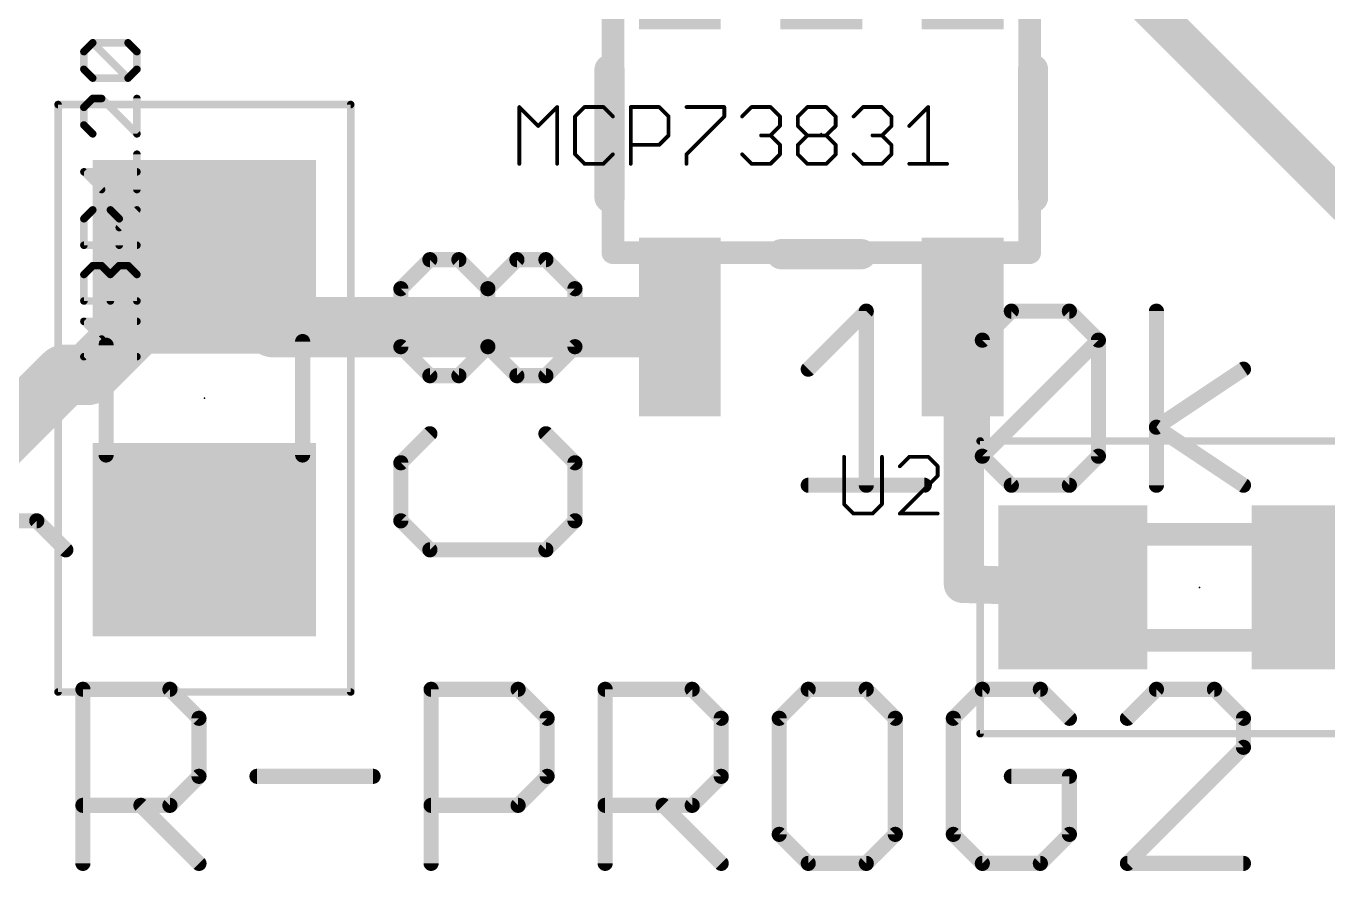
# Model space of a CAD drawing. Extents: x -14.3 to 43.3, y 12 to 70.9.
# Drawn here: x 20.57 to 29.31, y 49.4 to 55.08 of the extents above; entities that cross this region are included whole.
import ezdxf

# ---------------------------------------------------------------- set-up
doc = ezdxf.new("R2010")
doc.units = 0
for name, color, linetype in [('1', 22, 'CONTINUOUS'), ('21', 253, 'CONTINUOUS'), ('23', 7, 'CONTINUOUS'), ('25', 253, 'CONTINUOUS'), ('27', 253, 'CONTINUOUS'), ('39', 22, 'CONTINUOUS'), ('51', 253, 'CONTINUOUS')]:
    doc.layers.add(name, color=color, linetype=linetype)

# ---------------------------------------------------------------- blocks, each defined once
blk = doc.blocks.new('RECT')
blk.add_solid([(-0.5, -0.5), (0.5, -0.5), (-0.5, 0.5), (0.5, 0.5)])

msp = doc.modelspace()

# ---------------------------------------------------------------- linework, layer by layer
at = {"layer": '1'}
for points, const_width in [([(27.6559, 55.6561), (29.464, 53.848)], 0.254), ([(20.9798, 52.7352), (21.764, 53.5194)], 0.4064), ([(21.764, 53.5194), (21.764, 53.528)], 0.4064), ([(22.2275, 53.0559), (21.764, 53.5194)], 0.4064), ([(24.958, 53.0559), (22.2275, 53.0559)], 0.4064), ([(26.858, 53.0559), (26.858, 51.33)], 0.254), ([(20.3414, 52.252), (20.8246, 52.7352)], 0.4064), ([(20.8246, 52.7352), (20.9798, 52.7352)], 0.4064), ([(26.858, 51.33), (27.598, 51.308)], 0.254)]:
    msp.add_lwpolyline(points, dxfattribs=dict(at, const_width=const_width))
for points, const_width in [([(21.8656, 53.528, 1), (21.6624, 53.528)], 0.2032), ([(21.8358, 53.5912, 1), (21.6922, 53.4475)], 0.2032), ([(21.8358, 53.4475, 1), (21.6922, 53.5912)], 0.2032), ([(21.6624, 53.5194, 1), (21.8656, 53.5194)], 0.2032), ([(22.2275, 53.1575, 1), (22.2275, 52.9543)], 0.2032), ([(22.1556, 52.9841, 1), (22.2993, 53.1277)], 0.2032), ([(24.958, 52.9543, 1), (24.958, 53.1575)], 0.2032), ([(26.9215, 53.0559, 1), (26.7945, 53.0559)], 0.127), ([(20.8246, 52.8368, 1), (20.8246, 52.6336)], 0.2032), ([(20.8965, 52.6634, 1), (20.7528, 52.807)], 0.2032), ([(20.9798, 52.6336, 1), (20.9798, 52.8368)], 0.2032), ([(20.908, 52.807, 1), (21.0517, 52.6634)], 0.2032), ([(26.8599, 51.3935, 1), (26.8561, 51.2665)], 0.127), ([(27.5961, 51.2445, 1), (27.5999, 51.3715)], 0.127), ([(26.7945, 51.33, 1), (26.9215, 51.33)], 0.127)]:
    msp.add_lwpolyline(points, format="xyb", dxfattribs=dict(at, const_width=const_width))
at = {"layer": '21', "const_width": 0.2032}
for points in [[(24.4856, 53.9266), (24.4856, 54.7854)], [(27.3304, 54.7854), (27.3304, 53.9266)], [(26.1764, 53.5456), (25.6396, 53.5456)]]:
    msp.add_lwpolyline(points, dxfattribs=at)
at = {"layer": '21', "const_width": 0.1016}
for points in [[(24.5364, 54.7854, 1), (24.4348, 54.7854)], [(27.3812, 54.7854, 1), (27.2796, 54.7854)], [(24.4348, 53.9266, 1), (24.5364, 53.9266)], [(27.2796, 53.9266, 1), (27.3812, 53.9266)], [(25.6396, 53.5964, 1), (25.6396, 53.4948)], [(26.1764, 53.4948, 1), (26.1764, 53.5964)]]:
    msp.add_lwpolyline(points, format="xyb", dxfattribs=at)
at = {"layer": '23'}
for p in [(25.908, 54.356), (21.764, 52.578), (28.448, 51.308)]:
    msp.add_point(p, dxfattribs=at)
at = {"layer": '25'}
for points, const_width in [([(23.0838, 53.3141), (23.2787, 53.509)], 0.1016), ([(23.2787, 53.509), (23.4736, 53.509)], 0.1016), ([(23.4736, 53.509), (23.6685, 53.3141)], 0.1016), ([(23.6685, 53.3141), (23.8634, 53.509)], 0.1016), ([(23.8634, 53.509), (24.0583, 53.509)], 0.1016), ([(24.0583, 53.509), (24.2532, 53.3141)], 0.1016), ([(23.0838, 52.9243), (23.0838, 53.3141)], 0.1016), ([(23.6685, 52.9243), (23.6685, 53.3141)], 0.1016), ([(24.2532, 53.3141), (24.2532, 52.9243)], 0.1016), ([(23.2787, 52.7294), (23.0838, 52.9243)], 0.1016), ([(23.6685, 52.9243), (23.4736, 52.7294)], 0.1016), ([(23.8634, 52.7294), (23.6685, 52.9243)], 0.1016), ([(24.2532, 52.9243), (24.0583, 52.7294)], 0.1016), ([(23.4736, 52.7294), (23.2787, 52.7294)], 0.1016), ([(24.0583, 52.7294), (23.8634, 52.7294)], 0.1016), ([(23.2787, 52.3396), (23.0838, 52.1447)], 0.1016), ([(24.2532, 52.1447), (24.0583, 52.3396)], 0.1016), ([(23.0838, 52.1447), (23.0838, 51.7549)], 0.1016), ([(24.2532, 51.7549), (24.2532, 52.1447)], 0.1016), ([(26.0613, 52.1846), (26.0613, 51.8669)], 0.0254), ([(26.3155, 51.8669), (26.3155, 52.1846)], 0.0254), ([(26.499, 52.1846), (26.4355, 52.1211)], 0.0254), ([(26.6262, 52.1846), (26.499, 52.1846)], 0.0254), ([(26.6897, 52.1211), (26.6262, 52.1846)], 0.0254), ([(26.6897, 52.0575), (26.6897, 52.1211)], 0.0254), ([(26.4355, 51.8033), (26.6897, 52.0575)], 0.0254), ([(26.0613, 51.8669), (26.1248, 51.8033)], 0.0254), ([(26.2519, 51.8033), (26.3155, 51.8669)], 0.0254), ([(23.0838, 51.7549), (23.2787, 51.56)], 0.1016), ([(24.0583, 51.56), (24.2532, 51.7549)], 0.1016), ([(26.1248, 51.8033), (26.2519, 51.8033)], 0.0254), ([(26.6897, 51.8033), (26.4355, 51.8033)], 0.0254), ([(23.2787, 51.56), (24.0583, 51.56)], 0.1016), ([(20.948, 49.4538), (20.948, 50.6232)], 0.1016), ([(20.948, 50.6232), (21.5327, 50.6232)], 0.1016), ([(21.5327, 50.6232), (21.7276, 50.4283)], 0.1016), ([(23.2868, 49.4538), (23.2868, 50.6232)], 0.1016), ([(23.2868, 50.6232), (23.8715, 50.6232)], 0.1016), ([(23.8715, 50.6232), (24.0664, 50.4283)], 0.1016), ([(24.4562, 49.4538), (24.4562, 50.6232)], 0.1016), ([(24.4562, 50.6232), (25.0409, 50.6232)], 0.1016), ([(25.0409, 50.6232), (25.2358, 50.4283)], 0.1016), ([(25.8205, 50.6232), (25.6256, 50.4283)], 0.1016), ([(26.2103, 50.6232), (25.8205, 50.6232)], 0.1016), ([(26.4052, 50.4283), (26.2103, 50.6232)], 0.1016), ([(26.9899, 50.6232), (26.795, 50.4283)], 0.1016), ([(27.3797, 50.6232), (26.9899, 50.6232)], 0.1016), ([(27.5746, 50.4283), (27.3797, 50.6232)], 0.1016), ([(28.1593, 50.6232), (27.9644, 50.4283)], 0.1016), ([(28.5491, 50.6232), (28.1593, 50.6232)], 0.1016), ([(28.744, 50.4283), (28.5491, 50.6232)], 0.1016), ([(21.7276, 50.4283), (21.7276, 50.0385)], 0.1016), ([(24.0664, 50.4283), (24.0664, 50.0385)], 0.1016), ([(25.2358, 50.4283), (25.2358, 50.0385)], 0.1016), ([(25.6256, 50.4283), (25.6256, 49.6487)], 0.1016), ([(26.4052, 49.6487), (26.4052, 50.4283)], 0.1016), ([(26.795, 50.4283), (26.795, 49.6487)], 0.1016), ([(28.744, 50.2334), (28.744, 50.4283)], 0.1016), ([(27.9644, 49.4538), (28.744, 50.2334)], 0.1016), ([(21.7276, 50.0385), (21.5327, 49.8436)], 0.1016), ([(22.1174, 50.0385), (22.897, 50.0385)], 0.1016), ([(24.0664, 50.0385), (23.8715, 49.8436)], 0.1016), ([(25.2358, 50.0385), (25.0409, 49.8436)], 0.1016), ([(27.5746, 50.0385), (27.1848, 50.0385)], 0.1016), ([(27.5746, 49.6487), (27.5746, 50.0385)], 0.1016), ([(21.5327, 49.8436), (20.948, 49.8436)], 0.1016), ([(21.3378, 49.8436), (21.7276, 49.4538)], 0.1016), ([(23.8715, 49.8436), (23.2868, 49.8436)], 0.1016), ([(25.0409, 49.8436), (24.4562, 49.8436)], 0.1016), ([(24.846, 49.8436), (25.2358, 49.4538)], 0.1016), ([(25.6256, 49.6487), (25.8205, 49.4538)], 0.1016), ([(26.2103, 49.4538), (26.4052, 49.6487)], 0.1016), ([(26.795, 49.6487), (26.9899, 49.4538)], 0.1016), ([(27.3797, 49.4538), (27.5746, 49.6487)], 0.1016), ([(25.8205, 49.4538), (26.2103, 49.4538)], 0.1016), ([(26.9899, 49.4538), (27.3797, 49.4538)], 0.1016), ([(28.744, 49.4538), (27.9644, 49.4538)], 0.1016)]:
    msp.add_lwpolyline(points, dxfattribs=dict(at, const_width=const_width))
for points, const_width in [([(23.2787, 53.5344, 1), (23.2787, 53.4836)], 0.0508), ([(23.2967, 53.491, 1), (23.2607, 53.527)], 0.0508), ([(23.4916, 53.527, 1), (23.4556, 53.491)], 0.0508), ([(23.4736, 53.4836, 1), (23.4736, 53.5344)], 0.0508), ([(23.8634, 53.5344, 1), (23.8634, 53.4836)], 0.0508), ([(23.8814, 53.491, 1), (23.8454, 53.527)], 0.0508), ([(24.0763, 53.527, 1), (24.0403, 53.491)], 0.0508), ([(24.0583, 53.4836, 1), (24.0583, 53.5344)], 0.0508), ([(23.0658, 53.3321, 1), (23.1018, 53.2961)], 0.0508), ([(23.1092, 53.3141, 1), (23.0584, 53.3141)], 0.0508), ([(23.6505, 53.3321, 1), (23.6865, 53.2961)], 0.0508), ([(23.6939, 53.3141, 1), (23.6431, 53.3141)], 0.0508), ([(23.6505, 53.2961, 1), (23.6865, 53.3321)], 0.0508), ([(24.2786, 53.3141, 1), (24.2278, 53.3141)], 0.0508), ([(24.2352, 53.2961, 1), (24.2712, 53.3321)], 0.0508), ([(23.1018, 52.9423, 1), (23.0658, 52.9063)], 0.0508), ([(23.0584, 52.9243, 1), (23.1092, 52.9243)], 0.0508), ([(23.6865, 52.9423, 1), (23.6505, 52.9063)], 0.0508), ([(23.6431, 52.9243, 1), (23.6939, 52.9243)], 0.0508), ([(23.6865, 52.9063, 1), (23.6505, 52.9423)], 0.0508), ([(24.2278, 52.9243, 1), (24.2786, 52.9243)], 0.0508), ([(24.2712, 52.9063, 1), (24.2352, 52.9423)], 0.0508), ([(23.2787, 52.7548, 1), (23.2787, 52.704)], 0.0508), ([(23.2607, 52.7114, 1), (23.2967, 52.7474)], 0.0508), ([(23.4556, 52.7474, 1), (23.4916, 52.7114)], 0.0508), ([(23.4736, 52.704, 1), (23.4736, 52.7548)], 0.0508), ([(23.8634, 52.7548, 1), (23.8634, 52.704)], 0.0508), ([(23.8454, 52.7114, 1), (23.8814, 52.7474)], 0.0508), ([(24.0403, 52.7474, 1), (24.0763, 52.7114)], 0.0508), ([(24.0583, 52.704, 1), (24.0583, 52.7548)], 0.0508), ([(23.2967, 52.3216, 1), (23.2607, 52.3576)], 0.0508), ([(24.0763, 52.3576, 1), (24.0403, 52.3216)], 0.0508), ([(23.0658, 52.1627, 1), (23.1018, 52.1267)], 0.0508), ([(23.1092, 52.1447, 1), (23.0584, 52.1447)], 0.0508), ([(24.2786, 52.1447, 1), (24.2278, 52.1447)], 0.0508), ([(24.2352, 52.1267, 1), (24.2712, 52.1627)], 0.0508), ([(26.0676, 52.1846, 1), (26.0549, 52.1846)], 0.0127), ([(26.3219, 52.1846, 1), (26.3091, 52.1846)], 0.0127), ([(26.431, 52.1256, 1), (26.44, 52.1166)], 0.0127), ([(26.499, 52.191, 1), (26.499, 52.1783)], 0.0127), ([(26.5035, 52.1801, 1), (26.4946, 52.1891)], 0.0127), ([(26.6306, 52.1891, 1), (26.6217, 52.1801)], 0.0127), ([(26.6262, 52.1783, 1), (26.6262, 52.191)], 0.0127), ([(26.6961, 52.1211, 1), (26.6834, 52.1211)], 0.0127), ([(26.6852, 52.1166, 1), (26.6942, 52.1256)], 0.0127), ([(26.6834, 52.0575, 1), (26.6961, 52.0575)], 0.0127), ([(26.6942, 52.053, 1), (26.6852, 52.062)], 0.0127), ([(26.0658, 51.8713, 1), (26.0568, 51.8624)], 0.0127), ([(26.0549, 51.8669, 1), (26.0676, 51.8669)], 0.0127), ([(26.3091, 51.8669, 1), (26.3219, 51.8669)], 0.0127), ([(26.32, 51.8624, 1), (26.311, 51.8713)], 0.0127), ([(23.1018, 51.7729, 1), (23.0658, 51.7369)], 0.0508), ([(23.0584, 51.7549, 1), (23.1092, 51.7549)], 0.0508), ([(24.2278, 51.7549, 1), (24.2786, 51.7549)], 0.0508), ([(24.2712, 51.7369, 1), (24.2352, 51.7729)], 0.0508), ([(26.1248, 51.8096, 1), (26.1248, 51.797)], 0.0127), ([(26.1203, 51.7988, 1), (26.1293, 51.8078)], 0.0127), ([(26.2475, 51.8078, 1), (26.2564, 51.7988)], 0.0127), ([(26.2519, 51.797, 1), (26.2519, 51.8096)], 0.0127), ([(26.4355, 51.8096, 1), (26.4355, 51.797)], 0.0127), ([(26.431, 51.8078, 1), (26.44, 51.7988)], 0.0127), ([(26.6897, 51.797, 1), (26.6897, 51.8096)], 0.0127), ([(23.2787, 51.5854, 1), (23.2787, 51.5346)], 0.0508), ([(23.2607, 51.542, 1), (23.2967, 51.578)], 0.0508), ([(24.0403, 51.578, 1), (24.0763, 51.542)], 0.0508), ([(24.0583, 51.5346, 1), (24.0583, 51.5854)], 0.0508), ([(20.9734, 50.6232, 1), (20.9226, 50.6232)], 0.0508), ([(20.948, 50.6486, 1), (20.948, 50.5978)], 0.0508), ([(21.5507, 50.6412, 1), (21.5147, 50.6052)], 0.0508), ([(21.5327, 50.5978, 1), (21.5327, 50.6486)], 0.0508), ([(23.3122, 50.6232, 1), (23.2614, 50.6232)], 0.0508), ([(23.2868, 50.6486, 1), (23.2868, 50.5978)], 0.0508), ([(23.8895, 50.6412, 1), (23.8535, 50.6052)], 0.0508), ([(23.8715, 50.5978, 1), (23.8715, 50.6486)], 0.0508), ([(24.4816, 50.6232, 1), (24.4308, 50.6232)], 0.0508), ([(24.4562, 50.6486, 1), (24.4562, 50.5978)], 0.0508), ([(25.0589, 50.6412, 1), (25.0229, 50.6052)], 0.0508), ([(25.0409, 50.5978, 1), (25.0409, 50.6486)], 0.0508), ([(25.8205, 50.6486, 1), (25.8205, 50.5978)], 0.0508), ([(25.8385, 50.6052, 1), (25.8025, 50.6412)], 0.0508), ([(26.2283, 50.6412, 1), (26.1923, 50.6052)], 0.0508), ([(26.2103, 50.5978, 1), (26.2103, 50.6486)], 0.0508), ([(26.9899, 50.6486, 1), (26.9899, 50.5978)], 0.0508), ([(27.0078, 50.6052, 1), (26.9719, 50.6412)], 0.0508), ([(27.3976, 50.6412, 1), (27.3617, 50.6052)], 0.0508), ([(27.3797, 50.5978, 1), (27.3797, 50.6486)], 0.0508), ([(28.1593, 50.6486, 1), (28.1593, 50.5978)], 0.0508), ([(28.1772, 50.6052, 1), (28.1413, 50.6412)], 0.0508), ([(28.567, 50.6412, 1), (28.5311, 50.6052)], 0.0508), ([(28.5491, 50.5978, 1), (28.5491, 50.6486)], 0.0508), ([(21.753, 50.4283, 1), (21.7022, 50.4283)], 0.0508), ([(21.7096, 50.4103, 1), (21.7456, 50.4463)], 0.0508), ([(24.0918, 50.4283, 1), (24.041, 50.4283)], 0.0508), ([(24.0484, 50.4103, 1), (24.0844, 50.4463)], 0.0508), ([(25.2612, 50.4283, 1), (25.2104, 50.4283)], 0.0508), ([(25.2178, 50.4103, 1), (25.2538, 50.4463)], 0.0508), ([(25.6076, 50.4463, 1), (25.6436, 50.4103)], 0.0508), ([(25.651, 50.4283, 1), (25.6002, 50.4283)], 0.0508), ([(26.4306, 50.4283, 1), (26.3798, 50.4283)], 0.0508), ([(26.3872, 50.4103, 1), (26.4232, 50.4463)], 0.0508), ([(26.777, 50.4463, 1), (26.813, 50.4103)], 0.0508), ([(26.8204, 50.4283, 1), (26.7696, 50.4283)], 0.0508), ([(27.5566, 50.4103, 1), (27.5925, 50.4463)], 0.0508), ([(27.9464, 50.4463, 1), (27.9823, 50.4103)], 0.0508), ([(28.7694, 50.4283, 1), (28.7186, 50.4283)], 0.0508), ([(28.726, 50.4103, 1), (28.7619, 50.4463)], 0.0508), ([(28.7186, 50.2334, 1), (28.7694, 50.2334)], 0.0508), ([(28.7619, 50.2154, 1), (28.726, 50.2514)], 0.0508), ([(21.7022, 50.0385, 1), (21.753, 50.0385)], 0.0508), ([(21.7456, 50.0205, 1), (21.7096, 50.0565)], 0.0508), ([(22.1174, 50.0639, 1), (22.1174, 50.0131)], 0.0508), ([(22.897, 50.0131, 1), (22.897, 50.0639)], 0.0508), ([(24.041, 50.0385, 1), (24.0918, 50.0385)], 0.0508), ([(24.0844, 50.0205, 1), (24.0484, 50.0565)], 0.0508), ([(25.2104, 50.0385, 1), (25.2612, 50.0385)], 0.0508), ([(25.2538, 50.0205, 1), (25.2178, 50.0565)], 0.0508), ([(27.1848, 50.0639, 1), (27.1848, 50.0131)], 0.0508), ([(27.6, 50.0385, 1), (27.5492, 50.0385)], 0.0508), ([(27.5746, 50.0131, 1), (27.5746, 50.0639)], 0.0508), ([(20.948, 49.869, 1), (20.948, 49.8182)], 0.0508), ([(21.3558, 49.8616, 1), (21.3198, 49.8256)], 0.0508), ([(21.5147, 49.8616, 1), (21.5507, 49.8256)], 0.0508), ([(21.5327, 49.8182, 1), (21.5327, 49.869)], 0.0508), ([(23.2868, 49.869, 1), (23.2868, 49.8182)], 0.0508), ([(23.8535, 49.8616, 1), (23.8895, 49.8256)], 0.0508), ([(23.8715, 49.8182, 1), (23.8715, 49.869)], 0.0508), ([(24.4562, 49.869, 1), (24.4562, 49.8182)], 0.0508), ([(24.864, 49.8616, 1), (24.828, 49.8256)], 0.0508), ([(25.0229, 49.8616, 1), (25.0589, 49.8256)], 0.0508), ([(25.0409, 49.8182, 1), (25.0409, 49.869)], 0.0508), ([(25.6436, 49.6667, 1), (25.6076, 49.6307)], 0.0508), ([(26.4232, 49.6307, 1), (26.3872, 49.6667)], 0.0508), ([(26.813, 49.6667, 1), (26.777, 49.6307)], 0.0508), ([(27.5925, 49.6307, 1), (27.5566, 49.6667)], 0.0508), ([(25.6002, 49.6487, 1), (25.651, 49.6487)], 0.0508), ([(26.3798, 49.6487, 1), (26.4306, 49.6487)], 0.0508), ([(26.7696, 49.6487, 1), (26.8204, 49.6487)], 0.0508), ([(27.5492, 49.6487, 1), (27.6, 49.6487)], 0.0508), ([(25.8205, 49.4792, 1), (25.8205, 49.4284)], 0.0508), ([(26.2103, 49.4284, 1), (26.2103, 49.4792)], 0.0508), ([(26.9899, 49.4792, 1), (26.9899, 49.4284)], 0.0508), ([(27.3797, 49.4284, 1), (27.3797, 49.4792)], 0.0508), ([(27.9644, 49.4792, 1), (27.9644, 49.4284)], 0.0508), ([(28.744, 49.4284, 1), (28.744, 49.4792)], 0.0508), ([(20.9226, 49.4538, 1), (20.9734, 49.4538)], 0.0508), ([(21.7096, 49.4358, 1), (21.7456, 49.4718)], 0.0508), ([(23.2614, 49.4538, 1), (23.3122, 49.4538)], 0.0508), ([(24.4308, 49.4538, 1), (24.4816, 49.4538)], 0.0508), ([(25.2178, 49.4358, 1), (25.2538, 49.4718)], 0.0508), ([(25.8025, 49.4358, 1), (25.8385, 49.4718)], 0.0508), ([(26.1923, 49.4718, 1), (26.2283, 49.4358)], 0.0508), ([(26.9719, 49.4358, 1), (27.0078, 49.4718)], 0.0508), ([(27.3617, 49.4718, 1), (27.3976, 49.4358)], 0.0508), ([(27.9464, 49.4718, 1), (27.9823, 49.4358)], 0.0508)]:
    msp.add_lwpolyline(points, format="xyb", dxfattribs=dict(at, const_width=const_width))
at = {"layer": '27'}
for points, const_width in [([(20.9547, 54.9064), (21.014, 54.9657)], 0.0508), ([(20.9547, 54.7877), (20.9547, 54.9064)], 0.0508), ([(21.014, 54.9657), (21.2513, 54.9657)], 0.0508), ([(21.2513, 54.7284), (21.014, 54.9657)], 0.0508), ([(21.2513, 54.9657), (21.3106, 54.9064)], 0.0508), ([(21.3106, 54.9064), (21.3106, 54.7877)], 0.0508), ([(21.014, 54.7284), (20.9547, 54.7877)], 0.0508), ([(21.2513, 54.7284), (21.014, 54.7284)], 0.0508), ([(21.3106, 54.7877), (21.2513, 54.7284)], 0.0508), ([(21.014, 54.5915), (20.9547, 54.5322)], 0.0508), ([(21.0733, 54.5915), (21.014, 54.5915)], 0.0508), ([(21.3106, 54.3542), (21.0733, 54.5915)], 0.0508), ([(21.3106, 54.5915), (21.3106, 54.3542)], 0.0508), ([(20.9547, 54.5322), (20.9547, 54.4135)], 0.0508), ([(23.8795, 54.1528), (23.8795, 54.5341)], 0.0254), ([(23.8795, 54.5341), (24.0066, 54.407)], 0.0254), ([(24.0066, 54.407), (24.1338, 54.5341)], 0.0254), ([(24.1338, 54.5341), (24.1338, 54.1528)], 0.0254), ([(24.3173, 54.5341), (24.2537, 54.4706)], 0.0254), ([(24.4444, 54.5341), (24.3173, 54.5341)], 0.0254), ([(24.508, 54.4706), (24.4444, 54.5341)], 0.0254), ([(24.628, 54.1528), (24.628, 54.5341)], 0.0254), ([(24.628, 54.5341), (24.8186, 54.5341)], 0.0254), ([(24.8186, 54.5341), (24.8822, 54.4706)], 0.0254), ([(25.0022, 54.5341), (25.2564, 54.5341)], 0.0254), ([(25.2564, 54.5341), (25.2564, 54.4706)], 0.0254), ([(25.3764, 54.4706), (25.4399, 54.5341)], 0.0254), ([(25.4399, 54.5341), (25.567, 54.5341)], 0.0254), ([(25.567, 54.5341), (25.6306, 54.4706)], 0.0254), ([(25.7506, 54.4706), (25.8141, 54.5341)], 0.0254), ([(25.8141, 54.5341), (25.9412, 54.5341)], 0.0254), ([(25.9412, 54.5341), (26.0048, 54.4706)], 0.0254), ([(26.1248, 54.4706), (26.1883, 54.5341)], 0.0254), ([(26.1883, 54.5341), (26.3154, 54.5341)], 0.0254), ([(26.3154, 54.5341), (26.379, 54.4706)], 0.0254), ([(26.499, 54.407), (26.6261, 54.5341)], 0.0254), ([(26.6261, 54.5341), (26.6261, 54.1528)], 0.0254), ([(20.9547, 54.4135), (21.014, 54.3542)], 0.0508), ([(24.2537, 54.4706), (24.2537, 54.2164)], 0.0254), ([(24.8822, 54.4706), (24.8822, 54.3435)], 0.0254), ([(25.2564, 54.4706), (25.0022, 54.2164)], 0.0254), ([(25.6306, 54.407), (25.567, 54.3435)], 0.0254), ([(25.6306, 54.4706), (25.6306, 54.407)], 0.0254), ([(25.7506, 54.407), (25.7506, 54.4706)], 0.0254), ([(25.8141, 54.3435), (25.7506, 54.407)], 0.0254), ([(26.0048, 54.407), (25.9412, 54.3435)], 0.0254), ([(26.0048, 54.4706), (26.0048, 54.407)], 0.0254), ([(26.379, 54.407), (26.3154, 54.3435)], 0.0254), ([(26.379, 54.4706), (26.379, 54.407)], 0.0254), ([(24.8822, 54.3435), (24.8186, 54.2799)], 0.0254), ([(25.567, 54.3435), (25.5035, 54.3435)], 0.0254), ([(25.567, 54.3435), (25.6306, 54.2799)], 0.0254), ([(25.7506, 54.2799), (25.8141, 54.3435)], 0.0254), ([(25.8141, 54.3435), (25.9412, 54.3435)], 0.0254), ([(25.9412, 54.3435), (26.0048, 54.2799)], 0.0254), ([(26.3154, 54.3435), (26.2519, 54.3435)], 0.0254), ([(26.3154, 54.3435), (26.379, 54.2799)], 0.0254), ([(21.3106, 53.98), (21.3106, 54.2173)], 0.0508), ([(24.2537, 54.2164), (24.3173, 54.1528)], 0.0254), ([(24.4444, 54.1528), (24.508, 54.2164)], 0.0254), ([(24.8186, 54.2799), (24.628, 54.2799)], 0.0254), ([(25.0022, 54.2164), (25.0022, 54.1528)], 0.0254), ([(25.4399, 54.1528), (25.3764, 54.2164)], 0.0254), ([(25.6306, 54.2164), (25.567, 54.1528)], 0.0254), ([(25.6306, 54.2799), (25.6306, 54.2164)], 0.0254), ([(25.7506, 54.2164), (25.7506, 54.2799)], 0.0254), ([(25.8141, 54.1528), (25.7506, 54.2164)], 0.0254), ([(26.0048, 54.2164), (25.9412, 54.1528)], 0.0254), ([(26.0048, 54.2799), (26.0048, 54.2164)], 0.0254), ([(26.1883, 54.1528), (26.1248, 54.2164)], 0.0254), ([(26.379, 54.2164), (26.3154, 54.1528)], 0.0254), ([(26.379, 54.2799), (26.379, 54.2164)], 0.0254), ([(24.3173, 54.1528), (24.4444, 54.1528)], 0.0254), ([(25.567, 54.1528), (25.4399, 54.1528)], 0.0254), ([(25.9412, 54.1528), (25.8141, 54.1528)], 0.0254), ([(26.3154, 54.1528), (26.1883, 54.1528)], 0.0254), ([(26.499, 54.1528), (26.7532, 54.1528)], 0.0254), ([(21.0733, 53.98), (20.9547, 54.0987)], 0.0508), ([(20.9547, 54.0987), (21.3106, 54.0987)], 0.0508), ([(20.9547, 53.7838), (21.014, 53.8431)], 0.0508), ([(20.9547, 53.6058), (20.9547, 53.7838)], 0.0508), ([(21.014, 53.8431), (21.1327, 53.8431)], 0.0508), ([(21.1327, 53.8431), (21.192, 53.7838)], 0.0508), ([(21.192, 53.7244), (21.3106, 53.8431)], 0.0508), ([(21.192, 53.7838), (21.192, 53.6058)], 0.0508), ([(21.3106, 53.6058), (20.9547, 53.6058)], 0.0508), ([(20.9547, 53.4096), (21.014, 53.4689)], 0.0508), ([(21.014, 53.4689), (21.0733, 53.4689)], 0.0508), ([(21.0733, 53.4689), (21.1327, 53.4096)], 0.0508), ([(21.1327, 53.4096), (21.192, 53.4689)], 0.0508), ([(21.192, 53.4689), (21.2513, 53.4689)], 0.0508), ([(21.2513, 53.4689), (21.3106, 53.4096)], 0.0508), ([(20.9547, 53.2316), (20.9547, 53.4096)], 0.0508), ([(21.1327, 53.2316), (21.1327, 53.4096)], 0.0508), ([(21.3106, 53.4096), (21.3106, 53.2316)], 0.0508), ([(21.3106, 53.2316), (20.9547, 53.2316)], 0.0508), ([(25.8205, 52.7734), (26.2103, 53.1632)], 0.1016), ([(26.2103, 53.1632), (26.2103, 51.9938)], 0.1016), ([(26.9899, 52.9683), (27.1848, 53.1632)], 0.1016), ([(27.1848, 53.1632), (27.5746, 53.1632)], 0.1016), ([(27.5746, 53.1632), (27.7695, 52.9683)], 0.1016), ([(28.1593, 51.9938), (28.1593, 53.1632)], 0.1016), ([(21.0733, 52.976), (20.9547, 53.0947)], 0.0508), ([(20.9547, 53.0947), (21.3106, 53.0947)], 0.0508), ([(20.9547, 52.8574), (21.0733, 52.976)], 0.0508), ([(26.9899, 52.1887), (26.9899, 52.9683)], 0.1016), ([(26.9899, 52.1887), (27.7695, 52.9683)], 0.1016), ([(27.7695, 52.9683), (27.7695, 52.1887)], 0.1016), ([(21.3106, 52.8574), (20.9547, 52.8574)], 0.0508), ([(28.1593, 52.3836), (28.744, 52.7734)], 0.1016), ([(28.744, 51.9938), (28.1593, 52.3836)], 0.1016), ([(27.1848, 51.9938), (26.9899, 52.1887)], 0.1016), ([(27.7695, 52.1887), (27.5746, 51.9938)], 0.1016), ([(25.8205, 51.9938), (26.6001, 51.9938)], 0.1016), ([(27.5746, 51.9938), (27.1848, 51.9938)], 0.1016), ([(20.2483, 51.7549), (20.6381, 51.7549)], 0.1016), ([(20.6381, 51.7549), (20.833, 51.56)], 0.1016)]:
    msp.add_lwpolyline(points, dxfattribs=dict(at, const_width=const_width))
for points, const_width in [([(20.9674, 54.9064, 1), (20.942, 54.9064)], 0.0254), ([(20.9457, 54.9154, 1), (20.9637, 54.8974)], 0.0254), ([(21.014, 54.9784, 1), (21.014, 54.953)], 0.0254), ([(21.023, 54.9747, 1), (21.005, 54.9567)], 0.0254), ([(21.023, 54.9567, 1), (21.005, 54.9747)], 0.0254), ([(21.2603, 54.9747, 1), (21.2423, 54.9567)], 0.0254), ([(21.2513, 54.953, 1), (21.2513, 54.9784)], 0.0254), ([(21.3233, 54.9064, 1), (21.2979, 54.9064)], 0.0254), ([(21.3016, 54.8974, 1), (21.3196, 54.9154)], 0.0254), ([(20.9637, 54.7967, 1), (20.9457, 54.7788)], 0.0254), ([(20.942, 54.7877, 1), (20.9674, 54.7877)], 0.0254), ([(21.014, 54.7411, 1), (21.014, 54.7157)], 0.0254), ([(21.005, 54.7195, 1), (21.023, 54.7374)], 0.0254), ([(21.2423, 54.7374, 1), (21.2603, 54.7195)], 0.0254), ([(21.2423, 54.7195, 1), (21.2603, 54.7374)], 0.0254), ([(21.2513, 54.7157, 1), (21.2513, 54.7411)], 0.0254), ([(21.2979, 54.7877, 1), (21.3233, 54.7877)], 0.0254), ([(21.3196, 54.7788, 1), (21.3016, 54.7967)], 0.0254), ([(21.014, 54.6042, 1), (21.014, 54.5788)], 0.0254), ([(21.023, 54.5825, 1), (21.005, 54.6005)], 0.0254), ([(21.0823, 54.6005, 1), (21.0644, 54.5825)], 0.0254), ([(21.0733, 54.5788, 1), (21.0733, 54.6042)], 0.0254), ([(21.3233, 54.5915, 1), (21.2979, 54.5915)], 0.0254), ([(20.9674, 54.5322, 1), (20.942, 54.5322)], 0.0254), ([(20.9457, 54.5412, 1), (20.9637, 54.5232)], 0.0254), ([(23.884, 54.5386, 1), (23.875, 54.5296)], 0.0127), ([(23.8859, 54.5341, 1), (23.8732, 54.5341)], 0.0127), ([(24.1401, 54.5341, 1), (24.1274, 54.5341)], 0.0127), ([(24.1382, 54.5296, 1), (24.1293, 54.5386)], 0.0127), ([(24.3173, 54.5405, 1), (24.3173, 54.5278)], 0.0127), ([(24.3218, 54.5296, 1), (24.3128, 54.5386)], 0.0127), ([(24.4489, 54.5386, 1), (24.4399, 54.5296)], 0.0127), ([(24.4444, 54.5278, 1), (24.4444, 54.5405)], 0.0127), ([(24.6343, 54.5341, 1), (24.6216, 54.5341)], 0.0127), ([(24.628, 54.5405, 1), (24.628, 54.5278)], 0.0127), ([(24.8231, 54.5386, 1), (24.8141, 54.5296)], 0.0127), ([(24.8186, 54.5278, 1), (24.8186, 54.5405)], 0.0127), ([(25.0022, 54.5405, 1), (25.0022, 54.5278)], 0.0127), ([(25.2627, 54.5341, 1), (25.25, 54.5341)], 0.0127), ([(25.2564, 54.5278, 1), (25.2564, 54.5405)], 0.0127), ([(25.4399, 54.5405, 1), (25.4399, 54.5278)], 0.0127), ([(25.4444, 54.5296, 1), (25.4354, 54.5386)], 0.0127), ([(25.5715, 54.5386, 1), (25.5625, 54.5296)], 0.0127), ([(25.567, 54.5278, 1), (25.567, 54.5405)], 0.0127), ([(25.8141, 54.5405, 1), (25.8141, 54.5278)], 0.0127), ([(25.8186, 54.5296, 1), (25.8096, 54.5386)], 0.0127), ([(25.9457, 54.5386, 1), (25.9367, 54.5296)], 0.0127), ([(25.9412, 54.5278, 1), (25.9412, 54.5405)], 0.0127), ([(26.1883, 54.5405, 1), (26.1883, 54.5278)], 0.0127), ([(26.1928, 54.5296, 1), (26.1838, 54.5386)], 0.0127), ([(26.3199, 54.5386, 1), (26.3109, 54.5296)], 0.0127), ([(26.3154, 54.5278, 1), (26.3154, 54.5405)], 0.0127), ([(26.6324, 54.5341, 1), (26.6197, 54.5341)], 0.0127), ([(26.6306, 54.5296, 1), (26.6216, 54.5386)], 0.0127), ([(20.9637, 54.4225, 1), (20.9457, 54.4046)], 0.0254), ([(20.942, 54.4135, 1), (20.9674, 54.4135)], 0.0254), ([(24.0022, 54.4115, 1), (24.0111, 54.4025)], 0.0127), ([(24.0022, 54.4025, 1), (24.0111, 54.4115)], 0.0127), ([(24.2601, 54.4706, 1), (24.2474, 54.4706)], 0.0127), ([(24.2493, 54.4751, 1), (24.2582, 54.4661)], 0.0127), ([(24.5035, 54.4661, 1), (24.5124, 54.4751)], 0.0127), ([(24.8885, 54.4706, 1), (24.8758, 54.4706)], 0.0127), ([(24.8777, 54.4661, 1), (24.8867, 54.4751)], 0.0127), ([(25.25, 54.4706, 1), (25.2627, 54.4706)], 0.0127), ([(25.2609, 54.4661, 1), (25.2519, 54.4751)], 0.0127), ([(25.3719, 54.4751, 1), (25.3809, 54.4661)], 0.0127), ([(25.6369, 54.4706, 1), (25.6242, 54.4706)], 0.0127), ([(25.6242, 54.407, 1), (25.6369, 54.407)], 0.0127), ([(25.6261, 54.4661, 1), (25.6351, 54.4751)], 0.0127), ([(25.6351, 54.4025, 1), (25.6261, 54.4115)], 0.0127), ([(25.7569, 54.4706, 1), (25.7442, 54.4706)], 0.0127), ([(25.7442, 54.407, 1), (25.7569, 54.407)], 0.0127), ([(25.7461, 54.4751, 1), (25.7551, 54.4661)], 0.0127), ([(25.7551, 54.4115, 1), (25.7461, 54.4025)], 0.0127), ([(26.0111, 54.4706, 1), (25.9984, 54.4706)], 0.0127), ([(25.9984, 54.407, 1), (26.0111, 54.407)], 0.0127), ([(26.0003, 54.4661, 1), (26.0093, 54.4751)], 0.0127), ([(26.0093, 54.4025, 1), (26.0003, 54.4115)], 0.0127), ([(26.1203, 54.4751, 1), (26.1293, 54.4661)], 0.0127), ([(26.3853, 54.4706, 1), (26.3726, 54.4706)], 0.0127), ([(26.3726, 54.407, 1), (26.3853, 54.407)], 0.0127), ([(26.3745, 54.4661, 1), (26.3835, 54.4751)], 0.0127), ([(26.3835, 54.4025, 1), (26.3745, 54.4115)], 0.0127), ([(26.4945, 54.4115, 1), (26.5035, 54.4025)], 0.0127), ([(21.005, 54.3452, 1), (21.023, 54.3632)], 0.0254), ([(21.2979, 54.3542, 1), (21.3233, 54.3542)], 0.0254), ([(21.3016, 54.3452, 1), (21.3196, 54.3632)], 0.0254), ([(24.8758, 54.3435, 1), (24.8885, 54.3435)], 0.0127), ([(24.8867, 54.339, 1), (24.8777, 54.348)], 0.0127), ([(25.5035, 54.3498, 1), (25.5035, 54.3371)], 0.0127), ([(25.5715, 54.348, 1), (25.5625, 54.339)], 0.0127), ([(25.5625, 54.348, 1), (25.5715, 54.339)], 0.0127), ([(25.567, 54.3371, 1), (25.567, 54.3498)], 0.0127), ([(25.8141, 54.3498, 1), (25.8141, 54.3371)], 0.0127), ([(25.8186, 54.339, 1), (25.8096, 54.348)], 0.0127), ([(25.8096, 54.339, 1), (25.8186, 54.348)], 0.0127), ([(25.9457, 54.348, 1), (25.9367, 54.339)], 0.0127), ([(25.9367, 54.348, 1), (25.9457, 54.339)], 0.0127), ([(25.9412, 54.3371, 1), (25.9412, 54.3498)], 0.0127), ([(26.2519, 54.3498, 1), (26.2519, 54.3371)], 0.0127), ([(26.3199, 54.348, 1), (26.3109, 54.339)], 0.0127), ([(26.3109, 54.348, 1), (26.3199, 54.339)], 0.0127), ([(26.3154, 54.3371, 1), (26.3154, 54.3498)], 0.0127), ([(21.3233, 54.2173, 1), (21.2979, 54.2173)], 0.0254), ([(24.2582, 54.2208, 1), (24.2493, 54.2119)], 0.0127), ([(24.5124, 54.2119, 1), (24.5035, 54.2208)], 0.0127), ([(24.628, 54.2863, 1), (24.628, 54.2736)], 0.0127), ([(24.8141, 54.2844, 1), (24.8231, 54.2754)], 0.0127), ([(24.8186, 54.2736, 1), (24.8186, 54.2863)], 0.0127), ([(25.0085, 54.2164, 1), (24.9958, 54.2164)], 0.0127), ([(24.9977, 54.2208, 1), (25.0066, 54.2119)], 0.0127), ([(25.3809, 54.2208, 1), (25.3719, 54.2119)], 0.0127), ([(25.6369, 54.2799, 1), (25.6242, 54.2799)], 0.0127), ([(25.6261, 54.2754, 1), (25.6351, 54.2844)], 0.0127), ([(25.6351, 54.2119, 1), (25.6261, 54.2208)], 0.0127), ([(25.7569, 54.2799, 1), (25.7442, 54.2799)], 0.0127), ([(25.7461, 54.2844, 1), (25.7551, 54.2754)], 0.0127), ([(25.7551, 54.2208, 1), (25.7461, 54.2119)], 0.0127), ([(26.0111, 54.2799, 1), (25.9984, 54.2799)], 0.0127), ([(26.0003, 54.2754, 1), (26.0093, 54.2844)], 0.0127), ([(26.0093, 54.2119, 1), (26.0003, 54.2208)], 0.0127), ([(26.1293, 54.2208, 1), (26.1203, 54.2119)], 0.0127), ([(26.3853, 54.2799, 1), (26.3726, 54.2799)], 0.0127), ([(26.3745, 54.2754, 1), (26.3835, 54.2844)], 0.0127), ([(26.3835, 54.2119, 1), (26.3745, 54.2208)], 0.0127), ([(23.8732, 54.1528, 1), (23.8859, 54.1528)], 0.0127), ([(24.1274, 54.1528, 1), (24.1401, 54.1528)], 0.0127), ([(24.2474, 54.2164, 1), (24.2601, 54.2164)], 0.0127), ([(24.3173, 54.1591, 1), (24.3173, 54.1465)], 0.0127), ([(24.3128, 54.1483, 1), (24.3218, 54.1573)], 0.0127), ([(24.4399, 54.1573, 1), (24.4489, 54.1483)], 0.0127), ([(24.4444, 54.1465, 1), (24.4444, 54.1591)], 0.0127), ([(24.6216, 54.1528, 1), (24.6343, 54.1528)], 0.0127), ([(24.9958, 54.1528, 1), (25.0085, 54.1528)], 0.0127), ([(25.4399, 54.1591, 1), (25.4399, 54.1465)], 0.0127), ([(25.4354, 54.1483, 1), (25.4444, 54.1573)], 0.0127), ([(25.5625, 54.1573, 1), (25.5715, 54.1483)], 0.0127), ([(25.567, 54.1465, 1), (25.567, 54.1591)], 0.0127), ([(25.6242, 54.2164, 1), (25.6369, 54.2164)], 0.0127), ([(25.7442, 54.2164, 1), (25.7569, 54.2164)], 0.0127), ([(25.8141, 54.1591, 1), (25.8141, 54.1465)], 0.0127), ([(25.8096, 54.1483, 1), (25.8186, 54.1573)], 0.0127), ([(25.9367, 54.1573, 1), (25.9457, 54.1483)], 0.0127), ([(25.9412, 54.1465, 1), (25.9412, 54.1591)], 0.0127), ([(25.9984, 54.2164, 1), (26.0111, 54.2164)], 0.0127), ([(26.1883, 54.1591, 1), (26.1883, 54.1465)], 0.0127), ([(26.1838, 54.1483, 1), (26.1928, 54.1573)], 0.0127), ([(26.3109, 54.1573, 1), (26.3199, 54.1483)], 0.0127), ([(26.3154, 54.1465, 1), (26.3154, 54.1591)], 0.0127), ([(26.3726, 54.2164, 1), (26.3853, 54.2164)], 0.0127), ([(26.499, 54.1591, 1), (26.499, 54.1465)], 0.0127), ([(26.6197, 54.1528, 1), (26.6324, 54.1528)], 0.0127), ([(26.7532, 54.1465, 1), (26.7532, 54.1591)], 0.0127), ([(20.9547, 54.1114, 1), (20.9547, 54.086)], 0.0254), ([(20.9637, 54.1076, 1), (20.9457, 54.0897)], 0.0254), ([(21.3106, 54.086, 1), (21.3106, 54.1114)], 0.0254), ([(21.0644, 53.971, 1), (21.0823, 53.989)], 0.0254), ([(21.2979, 53.98, 1), (21.3233, 53.98)], 0.0254), ([(20.9674, 53.7838, 1), (20.942, 53.7838)], 0.0254), ([(20.9457, 53.7927, 1), (20.9637, 53.7748)], 0.0254), ([(21.014, 53.8558, 1), (21.014, 53.8304)], 0.0254), ([(21.023, 53.8341, 1), (21.005, 53.8521)], 0.0254), ([(21.1416, 53.8521, 1), (21.1237, 53.8341)], 0.0254), ([(21.1327, 53.8304, 1), (21.1327, 53.8558)], 0.0254), ([(21.2047, 53.7838, 1), (21.1793, 53.7838)], 0.0254), ([(21.183, 53.7748, 1), (21.2009, 53.7927)], 0.0254), ([(21.3196, 53.8341, 1), (21.3016, 53.8521)], 0.0254), ([(21.183, 53.7334, 1), (21.2009, 53.7155)], 0.0254), ([(20.9547, 53.6185, 1), (20.9547, 53.5931)], 0.0254), ([(20.942, 53.6058, 1), (20.9674, 53.6058)], 0.0254), ([(21.1793, 53.6058, 1), (21.2047, 53.6058)], 0.0254), ([(21.3106, 53.5931, 1), (21.3106, 53.6185)], 0.0254), ([(21.014, 53.4816, 1), (21.014, 53.4562)], 0.0254), ([(21.023, 53.4599, 1), (21.005, 53.4779)], 0.0254), ([(21.0823, 53.4779, 1), (21.0644, 53.4599)], 0.0254), ([(21.0733, 53.4562, 1), (21.0733, 53.4816)], 0.0254), ([(21.192, 53.4816, 1), (21.192, 53.4562)], 0.0254), ([(21.2009, 53.4599, 1), (21.183, 53.4779)], 0.0254), ([(21.2603, 53.4779, 1), (21.2423, 53.4599)], 0.0254), ([(21.2513, 53.4562, 1), (21.2513, 53.4816)], 0.0254), ([(20.9674, 53.4096, 1), (20.942, 53.4096)], 0.0254), ([(20.9457, 53.4185, 1), (20.9637, 53.4006)], 0.0254), ([(21.1454, 53.4096, 1), (21.12, 53.4096)], 0.0254), ([(21.1237, 53.4185, 1), (21.1416, 53.4006)], 0.0254), ([(21.1237, 53.4006, 1), (21.1416, 53.4185)], 0.0254), ([(21.3233, 53.4096, 1), (21.2979, 53.4096)], 0.0254), ([(21.3016, 53.4006, 1), (21.3196, 53.4185)], 0.0254), ([(20.9547, 53.2443, 1), (20.9547, 53.2189)], 0.0254), ([(20.942, 53.2316, 1), (20.9674, 53.2316)], 0.0254), ([(21.12, 53.2316, 1), (21.1454, 53.2316)], 0.0254), ([(21.2979, 53.2316, 1), (21.3233, 53.2316)], 0.0254), ([(21.3106, 53.2189, 1), (21.3106, 53.2443)], 0.0254), ([(26.2357, 53.1632, 1), (26.1849, 53.1632)], 0.0508), ([(26.2283, 53.1452, 1), (26.1923, 53.1812)], 0.0508), ([(27.1848, 53.1886, 1), (27.1848, 53.1378)], 0.0508), ([(27.2028, 53.1452, 1), (27.1668, 53.1812)], 0.0508), ([(27.5926, 53.1812, 1), (27.5566, 53.1452)], 0.0508), ([(27.5746, 53.1378, 1), (27.5746, 53.1886)], 0.0508), ([(28.1847, 53.1632, 1), (28.1339, 53.1632)], 0.0508), ([(20.9547, 53.1074, 1), (20.9547, 53.082)], 0.0254), ([(20.9637, 53.1036, 1), (20.9457, 53.0857)], 0.0254), ([(21.3106, 53.082, 1), (21.3106, 53.1074)], 0.0254), ([(21.0823, 52.9671, 1), (21.0644, 52.985)], 0.0254), ([(26.9719, 52.9863, 1), (27.0079, 52.9503)], 0.0508), ([(27.0153, 52.9683, 1), (26.9645, 52.9683)], 0.0508), ([(27.7949, 52.9683, 1), (27.7441, 52.9683)], 0.0508), ([(27.7875, 52.9503, 1), (27.7515, 52.9863)], 0.0508), ([(27.7515, 52.9503, 1), (27.7875, 52.9863)], 0.0508), ([(21.0644, 52.9671, 1), (21.0823, 52.985)], 0.0254), ([(20.9547, 52.8701, 1), (20.9547, 52.8447)], 0.0254), ([(20.9457, 52.8664, 1), (20.9637, 52.8484)], 0.0254), ([(21.3106, 52.8447, 1), (21.3106, 52.8701)], 0.0254), ([(28.7581, 52.7523, 1), (28.7299, 52.7945)], 0.0508), ([(25.8025, 52.7914, 1), (25.8385, 52.7554)], 0.0508), ([(28.1734, 52.4047, 1), (28.1452, 52.3625)], 0.0508), ([(28.1452, 52.4047, 1), (28.1734, 52.3625)], 0.0508), ([(27.0079, 52.2067, 1), (26.9719, 52.1707)], 0.0508), ([(26.9719, 52.2067, 1), (27.0079, 52.1707)], 0.0508), ([(26.9645, 52.1887, 1), (27.0153, 52.1887)], 0.0508), ([(27.7441, 52.1887, 1), (27.7949, 52.1887)], 0.0508), ([(27.7875, 52.1707, 1), (27.7515, 52.2067)], 0.0508), ([(25.8205, 52.0192, 1), (25.8205, 51.9684)], 0.0508), ([(26.6001, 51.9684, 1), (26.6001, 52.0192)], 0.0508), ([(27.1848, 52.0192, 1), (27.1848, 51.9684)], 0.0508), ([(27.1668, 51.9758, 1), (27.2028, 52.0118)], 0.0508), ([(27.5566, 52.0118, 1), (27.5926, 51.9758)], 0.0508), ([(27.5746, 51.9684, 1), (27.5746, 52.0192)], 0.0508), ([(28.7299, 51.9727, 1), (28.7581, 52.0149)], 0.0508), ([(26.1849, 51.9938, 1), (26.2357, 51.9938)], 0.0508), ([(28.1339, 51.9938, 1), (28.1847, 51.9938)], 0.0508), ([(20.6561, 51.7729, 1), (20.6201, 51.7369)], 0.0508), ([(20.6381, 51.7295, 1), (20.6381, 51.7803)], 0.0508), ([(20.815, 51.542, 1), (20.851, 51.578)], 0.0508)]:
    msp.add_lwpolyline(points, format="xyb", dxfattribs=dict(at, const_width=const_width))
at = {"layer": '39', "const_width": 0.0508}
for points in [[(20.781, 50.605), (20.781, 54.551)], [(20.781, 54.551), (22.747, 54.551)], [(22.747, 54.551), (22.747, 50.605)], [(26.975, 50.325), (26.975, 52.291)], [(26.975, 52.291), (29.921, 52.291)], [(22.747, 50.605), (20.781, 50.605)], [(29.921, 50.325), (26.975, 50.325)]]:
    msp.add_lwpolyline(points, dxfattribs=at)
at = {"layer": '39', "const_width": 0.0254}
for points in [[(20.7937, 54.551, 1), (20.7683, 54.551)], [(20.781, 54.5637, 1), (20.781, 54.5383)], [(22.7597, 54.551, 1), (22.7343, 54.551)], [(22.747, 54.5383, 1), (22.747, 54.5637)], [(26.9877, 52.291, 1), (26.9623, 52.291)], [(26.975, 52.3037, 1), (26.975, 52.2783)], [(20.781, 50.6177, 1), (20.781, 50.5923)], [(20.7683, 50.605, 1), (20.7937, 50.605)], [(22.7343, 50.605, 1), (22.7597, 50.605)], [(22.747, 50.5923, 1), (22.747, 50.6177)], [(26.975, 50.3377, 1), (26.975, 50.3123)], [(26.9623, 50.325, 1), (26.9877, 50.325)]]:
    msp.add_lwpolyline(points, format="xyb", dxfattribs=at)
at = {"layer": '51'}
for points, const_width in [([(24.508, 53.556), (24.508, 55.156)], 0.1524), ([(27.308, 53.556), (27.308, 55.156)], 0.1524), ([(27.308, 53.556), (24.508, 53.556)], 0.1524), ([(22.424, 52.959), (22.424, 52.197)], 0.1016), ([(21.104, 52.934), (21.104, 52.197)], 0.1016), ([(28.88, 51.664), (28.016, 51.664)], 0.1524), ([(28.016, 50.952), (28.88, 50.952)], 0.1524)]:
    msp.add_lwpolyline(points, dxfattribs=dict(at, const_width=const_width))
for points, const_width in [([(24.508, 53.5941, 1), (24.508, 53.5179)], 0.0762), ([(27.308, 53.5179, 1), (27.308, 53.5941)], 0.0762), ([(24.4699, 53.556, 1), (24.5461, 53.556)], 0.0762), ([(27.2699, 53.556, 1), (27.3461, 53.556)], 0.0762), ([(22.4494, 52.959, 1), (22.3986, 52.959)], 0.0508), ([(21.1294, 52.934, 1), (21.0786, 52.934)], 0.0508), ([(21.0786, 52.197, 1), (21.1294, 52.197)], 0.0508), ([(22.3986, 52.197, 1), (22.4494, 52.197)], 0.0508), ([(28.016, 51.7021, 1), (28.016, 51.6259)], 0.0762), ([(28.88, 51.6259, 1), (28.88, 51.7021)], 0.0762), ([(28.016, 50.9901, 1), (28.016, 50.9139)], 0.0762), ([(28.88, 50.9139, 1), (28.88, 50.9901)], 0.0762)]:
    msp.add_lwpolyline(points, format="xyb", dxfattribs=dict(at, const_width=const_width))

# ---------------------------------------------------------------- block references
at = {"layer": '1'}
for p, xscale, yscale, rotation in [((24.958, 55.6561), 0.55, 1.2, 180), ((25.908, 55.6561), 0.55, 1.2, 180), ((26.858, 55.6561), 0.55, 1.2, 180), ((21.764, 53.528), 1.3, 1.5, 270), ((24.958, 53.0559), 0.55, 1.2, 180), ((26.858, 53.0559), 0.55, 1.2, 180), ((21.764, 51.628), 1.3, 1.5, 270)]:
    msp.add_blockref('RECT', p, dxfattribs=dict(at, xscale=xscale, yscale=yscale, rotation=rotation))
at = {"layer": '1', "yscale": 1.1, "rotation": 180}
for p in [(27.598, 51.308), (29.298, 51.308)]:
    msp.add_blockref('RECT', p, dxfattribs=at)
at = {"layer": '51'}
for p, xscale, yscale, rotation in [((21.7652, 53.2951), 0.7501, 1.4501, 270), ((24.958, 53.181), 0.5, 0.65, 180), ((26.858, 53.181), 0.5, 0.65, 180), ((21.7652, 51.8474), 0.7501, 1.4501, 270), ((27.813, 51.308), 0.4064, 0.8636, 180), ((29.083, 51.308), 0.4064, 0.8636, 180)]:
    msp.add_blockref('RECT', p, dxfattribs=dict(at, xscale=xscale, yscale=yscale, rotation=rotation))

doc.saveas('drawing.dxf')
